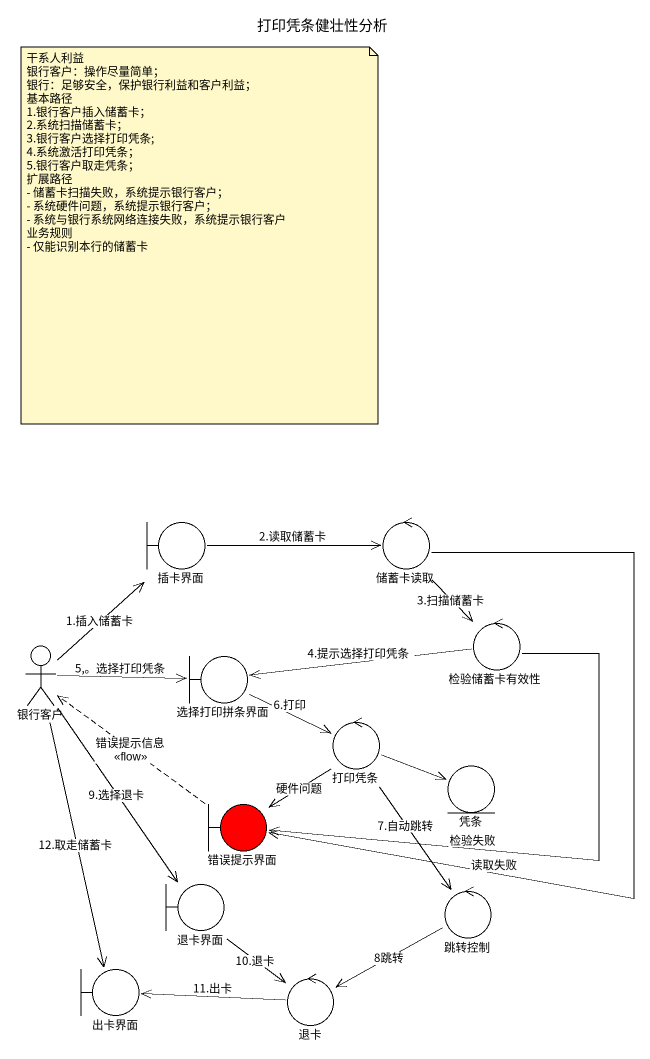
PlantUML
@startuml
title 打印凭条健壮性分析
boundary 插卡界面
control 储蓄卡读取
control 检验储蓄卡有效性
actor 银行客户
boundary 选择打印拼条界面
control 打印凭条
entity 凭条
boundary 错误提示界面 #FF0000
boundary 退卡界面
control 跳转控制
boundary 出卡界面
control 退卡
插卡界面 -right-> 储蓄卡读取 : 2.读取储蓄卡
储蓄卡读取 --> 检验储蓄卡有效性 : 3.扫描储蓄卡
储蓄卡读取 --> 错误提示界面 : 读取失败
检验储蓄卡有效性 -left-> 选择打印拼条界面 : 4.提示选择打印凭条
检验储蓄卡有效性 --> 错误提示界面 : 检验失败
银行客户 -up-> 插卡界面 : 1.插入储蓄卡
银行客户 -right-> 选择打印拼条界面 : 5,。选择打印凭条
银行客户 --> 退卡界面 : 9.选择退卡
银行客户 --> 出卡界面 : 12.取走储蓄卡
选择打印拼条界面 -right-> 打印凭条 : 6.打印
打印凭条 -right-> 凭条
打印凭条 --> 错误提示界面 : 硬件问题
打印凭条 --> 跳转控制 : 7.自动跳转
错误提示界面 .up.> 银行客户 : 错误提示信息\n<<flow>>
退卡界面 --> 退卡 : 10.退卡
跳转控制 -left-> 退卡 : 8跳转
退卡 -left-> 出卡界面 : 11.出卡
note as N1
  干系人利益
  银行客户：操作尽量简单；
  银行：足够安全，保护银行利益和客户利益；
  基本路径
  1.银行客户插入储蓄卡；
  2.系统扫描储蓄卡；
  3.银行客户选择打印凭条;
  4.系统激活打印凭条；
  5.银行客户取走凭条；
  扩展路径
  - 储蓄卡扫描失败，系统提示银行客户；
  - 系统硬件问题，系统提示银行客户；
  - 系统与银行系统网络连接失败，系统提示银行客户
  业务规则
  - 仅能识别本行的储蓄卡
end note
@enduml
